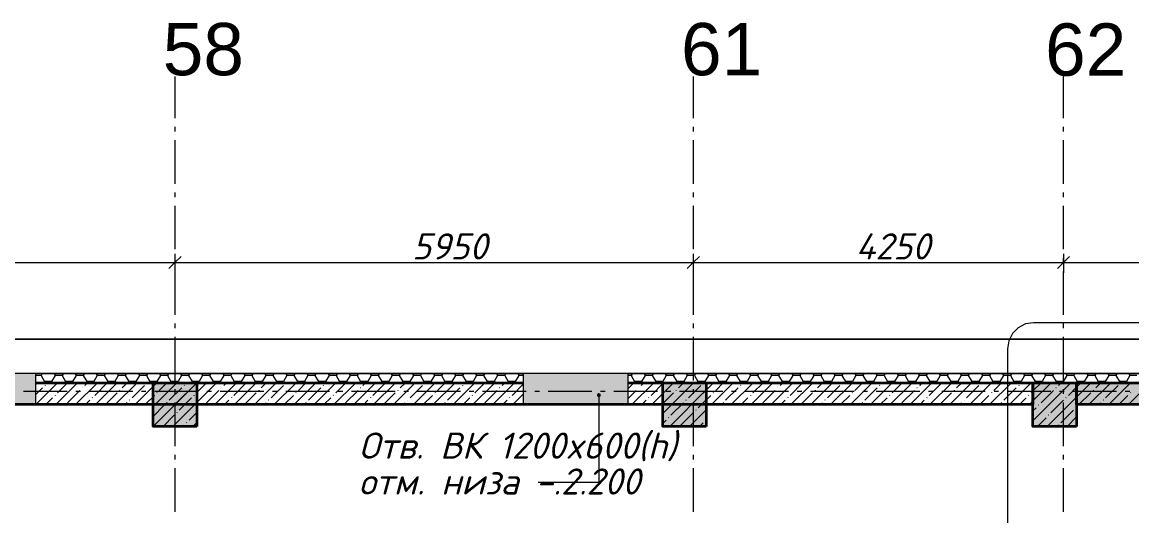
# Model space of a CAD drawing. Header units: millimetres. Extents: x -81576 to 1046824, y -248937 to 691537.
# Drawn here: x 181233 to 193971, y 680914 to 686580 of the extents above; entities that cross this region are included whole.
import ezdxf

# ---------------------------------------------------------------- set-up
doc = ezdxf.new("R2010")
doc.units = ezdxf.units.MM
doc.layers.add('PDF _Геометрия', color=7, linetype='Continuous', true_color=0x1d1d1d)
doc.layers.add('PDF _Сплошная заливка', color=7, linetype='Continuous', true_color=0xffffff)
doc.layers.add('PDF _Текст', color=7, linetype='Continuous')
doc.styles.add('PDF ArialMT', font='arial.ttf')
doc.styles.add('PDF ISOCPEUR Italic', font='isocpeui.ttf')

msp = doc.modelspace()

# ---------------------------------------------------------------- hatches: boundary and pattern name
at = {"layer": 'PDF _Сплошная заливка', "true_color": 0x636466, "transparency": 33554559}
for points in [[(181386, 682191.1), (181386, 682551.1), (180786, 682551.1), (180786, 682191.1)], [(188186, 682191.1), (188186, 682551.1), (186986, 682551.1), (186986, 682191.1)], [(186986, 682441.1), (186986, 682443.1), (181885.9, 682441.1)], [(183236, 681940.8), (183236, 682440.8), (182736, 682440.8), (182736, 681940.8)], [(189086, 681941.1), (189086, 682441.1), (188586, 682441.1), (188586, 681941.1)], [(193336, 681940.8), (193336, 682440.8), (192836, 682440.8), (192836, 681940.8)], [(193336, 682190.8), (201086, 682190.8), (201086, 682440.8), (193336, 682440.8)], [(187851.4, 682324.2), (187829.8, 682311.7), (187829.8, 682286.7), (187851.4, 682274.2), (187873.1, 682286.7), (187873.1, 682311.7)]]:
    msp.add_hatch(color=251, dxfattribs=at).paths.add_polyline_path(points)

# ---------------------------------------------------------------- linework, layer by layer
at = {"layer": 'PDF _Геометрия', "color": 7, "lineweight": 9}
for points in [[(182986, 685956.9), (182986, 685479)], [(188936, 685956.9), (188936, 685479)], [(193186, 685479), (193186, 685956.9)], [(182986, 685379), (182986, 685326.1)], [(188936, 685379), (188936, 685326.1)], [(193186, 685326.1), (193186, 685379)], [(182986, 685226.1), (182986, 684726.1)], [(188936, 685226.1), (188936, 684726.1)], [(193186, 684726.1), (193186, 685226.1)], [(182986, 684626.1), (182986, 684573.2)], [(188936, 684626.1), (188936, 684573.2)], [(193186, 684573.2), (193186, 684626.1)], [(182986, 684473.2), (182986, 683973.2)], [(188936, 684473.2), (188936, 683973.2)], [(193186, 683973.2), (193186, 684473.2)], [(182986, 683921), (182986, 683822), (182986, 683702)], [(188936, 683921), (188936, 683822), (188936, 683702)], [(193186, 683921), (193186, 683822), (193186, 683702)], [(157336, 683822), (162836, 683822), (163336, 683822), (166536, 683822), (168786, 683822), (170886, 683822), (174436, 683822), (174686, 683822), (177586, 683822), (182986, 683822), (188936, 683822), (193186, 683822), (197336, 683822), (201106, 683822)], [(183056, 683892), (182986, 683822), (182916, 683752)], [(182986, 683873.2), (182986, 683820.3)], [(189006, 683892), (188936, 683822), (188866, 683752)], [(188936, 683873.2), (188936, 683820.3)], [(193256, 683892), (193186, 683822), (193116, 683752)], [(193186, 683820.3), (193186, 683873.2)], [(182986, 683720.3), (182986, 683220.3)], [(188936, 683720.3), (188936, 683220.3)], [(193186, 683220.3), (193186, 683720.3)], [(182986, 683120.3), (182986, 683067.4)], [(188936, 683120.3), (188936, 683067.4)], [(193186, 683067.4), (193186, 683120.3)], [(182986, 682967.4), (182986, 682467.4)], [(188936, 682967.4), (188936, 682467.4)], [(193186, 682467.4), (193186, 682967.4)], [(186986, 682443.1), (181386, 682443.1)], [(186986, 682441.1), (181386, 682441.1)], [(201088, 653403.1), (201088, 682443.1), (188186, 682443.1)], [(201086, 653403.1), (201086, 682441.1), (188186, 682441.1)], [(181747.8, 682341.1), (181247.8, 682341.1)], [(181900.8, 682341.1), (181847.8, 682341.1)], [(182500.8, 682341.1), (182000.8, 682341.1)], [(182653.7, 682341.1), (182600.8, 682341.1)], [(183253.7, 682341.1), (182753.7, 682341.1)], [(182986, 682367.4), (182986, 682314.5)], [(183406.6, 682341.1), (183353.7, 682341.1)], [(184006.6, 682341.1), (183506.6, 682341.1)], [(184159.5, 682341.1), (184106.6, 682341.1)], [(184759.5, 682341.1), (184259.5, 682341.1)], [(184912.4, 682341.1), (184859.5, 682341.1)], [(185512.4, 682341.1), (185012.4, 682341.1)], [(185665.4, 682341.1), (185612.4, 682341.1)], [(186265.3, 682341.1), (185765.3, 682341.1)], [(186418.3, 682341.1), (186365.4, 682341.1)], [(187018.3, 682341.1), (186518.3, 682341.1)], [(187171.2, 682341.1), (187118.3, 682341.1)], [(187851.4, 682299.2), (187851.4, 681295.8), (187532.4, 681295.8), (187156.1, 681295.8)], [(187771.2, 682341.1), (187271.2, 682341.1)], [(187924.1, 682341.1), (187871.2, 682341.1)], [(188524.1, 682341.1), (188024.1, 682341.1)], [(188677, 682341.1), (188624.1, 682341.1)], [(189277, 682341.1), (188777, 682341.1)], [(188936, 682367.4), (188936, 682314.5)], [(189429.9, 682341.1), (189377, 682341.1)], [(190029.9, 682341.1), (189529.9, 682341.1)], [(190182.9, 682341.1), (190129.9, 682341.1)], [(190782.9, 682341.1), (190282.9, 682341.1)], [(190935.8, 682341.1), (190882.9, 682341.1)], [(191535.8, 682341.1), (191035.8, 682341.1)], [(191688.7, 682341.1), (191635.8, 682341.1)], [(192288.7, 682341.1), (191788.7, 682341.1)], [(192441.6, 682341.1), (192388.7, 682341.1)], [(193041.6, 682341.1), (192541.6, 682341.1)], [(193194.5, 682341.1), (193141.6, 682341.1)], [(193186, 682314.5), (193186, 682367.4)], [(193794.5, 682341.1), (193294.5, 682341.1)], [(193947.4, 682341.1), (193894.5, 682341.1)], [(182986, 682214.5), (182986, 681714.5)], [(188936, 682214.5), (188936, 681714.5)], [(193186, 681714.5), (193186, 682214.5)], [(182986, 681614.5), (182986, 681561.5)], [(188936, 681614.5), (188936, 681561.5)], [(193186, 681561.5), (193186, 681614.5)], [(182986, 681461.5), (182986, 680961.5)], [(188936, 681461.5), (188936, 680961.5)], [(193186, 680961.5), (193186, 681461.5)]]:
    msp.add_lwpolyline(points, dxfattribs=at)
for points in [[(201757.3, 682830.6), (201742.6, 682923.3), (201700, 683007), (201633.7, 683073.3), (201550, 683115.9), (201457.3, 683130.6), (192842.9, 683130.6), (192750.2, 683115.9), (192666.6, 683073.3), (192600.2, 683007), (192557.6, 682923.3), (192542.9, 682830.6), (192542.9, 678567.2), (192557.6, 678474.5), (192600.2, 678390.8), (192666.6, 678324.5), (192750.2, 678281.9), (192842.9, 678267.2), (201457.3, 678267.2), (201550, 678281.9), (201633.7, 678324.5), (201700, 678390.8), (201742.6, 678474.5), (201757.3, 678567.2)], [(201544, 682941.1), (96896, 682941.1), (96896, 651568.6), (96896, 682941.1)], [(181386, 682191.1), (180786, 682191.1), (180786, 682551.1), (181386, 682551.1)], [(188186, 682551.1), (188186, 682191.1), (186986, 682191.1), (186986, 682551.1)]]:
    msp.add_lwpolyline(points, close=True, dxfattribs=at)
at = {"layer": 'PDF _Геометрия', "color": 7, "lineweight": 13}
for points in [[(97276, 669786.1), (97276, 682551.1), (97386, 682551.1), (201086, 682551.1), (201196, 682551.1), (201196, 637747.2)], [(186986, 682543.1), (181386, 682543.1)], [(201188, 637747.2), (201188, 682543.1), (188186, 682543.1)]]:
    msp.add_lwpolyline(points, dxfattribs=at)
at = {"layer": 'PDF _Геометрия', "lineweight": 9}
for points in [[(181448.8, 682524.3), (181386, 682524.3)], [(181448.7, 682524.3), (181489.1, 682454.5)], [(181459.6, 682543.1), (181448.8, 682524.4)], [(181610.1, 682524.4), (181569.7, 682454.5)], [(181599.2, 682543.1), (181610, 682524.3)], [(181690.7, 682524.3), (181610.1, 682524.3)], [(181701.5, 682543.1), (181690.7, 682524.4)], [(181690.7, 682524.3), (181731, 682454.5)], [(181852, 682524.4), (181811.7, 682454.5)], [(181841.1, 682543.1), (181852, 682524.3)], [(181932.6, 682524.3), (181852, 682524.3)], [(181943.5, 682543.1), (181932.6, 682524.4)], [(181932.6, 682524.3), (181972.9, 682454.5)], [(182093.9, 682524.4), (182053.6, 682454.5)], [(182083.1, 682543.1), (182093.9, 682524.3)], [(182174.6, 682524.3), (182093.9, 682524.3)], [(182185.4, 682543.1), (182174.6, 682524.4)], [(182174.6, 682524.3), (182214.9, 682454.5)], [(182335.9, 682524.4), (182295.5, 682454.5)], [(182325, 682543.1), (182335.8, 682524.3)], [(182416.5, 682524.3), (182335.9, 682524.3)], [(182427.3, 682543.1), (182416.5, 682524.4)], [(182416.5, 682524.3), (182456.8, 682454.5)], [(182577.8, 682524.4), (182537.5, 682454.5)], [(182566.9, 682543.1), (182577.8, 682524.3)], [(182658.4, 682524.3), (182577.8, 682524.3)], [(182669.3, 682543.1), (182658.4, 682524.4)], [(182658.4, 682524.3), (182698.7, 682454.5)], [(182819.7, 682524.4), (182779.4, 682454.5)], [(182808.9, 682543.1), (182819.7, 682524.3)], [(182900.4, 682524.3), (182819.7, 682524.3)], [(182911.2, 682543.1), (182900.4, 682524.4)], [(182900.4, 682524.3), (182940.7, 682454.5)], [(183061.7, 682524.4), (183021.3, 682454.5)], [(183050.8, 682543.1), (183061.6, 682524.3)], [(183142.3, 682524.3), (183061.7, 682524.3)], [(183153.1, 682543.1), (183142.3, 682524.4)], [(183142.3, 682524.3), (183182.6, 682454.5)], [(183303.6, 682524.4), (183263.3, 682454.5)], [(183292.7, 682543.1), (183303.6, 682524.3)], [(183384.3, 682524.3), (183303.6, 682524.3)], [(183395.1, 682543.1), (183384.2, 682524.4)], [(183384.2, 682524.3), (183424.5, 682454.5)], [(183545.5, 682524.4), (183505.2, 682454.5)], [(183534.7, 682543.1), (183545.5, 682524.3)], [(183626.2, 682524.3), (183545.5, 682524.3)], [(183637, 682543.1), (183626.2, 682524.4)], [(183626.2, 682524.3), (183666.5, 682454.5)], [(183787.5, 682524.4), (183747.1, 682454.5)], [(183776.6, 682543.1), (183787.5, 682524.3)], [(183868.1, 682524.3), (183787.5, 682524.3)], [(183878.9, 682543.1), (183868.1, 682524.4)], [(183868.1, 682524.3), (183908.4, 682454.5)], [(184029.4, 682524.4), (183989.1, 682454.5)], [(184018.5, 682543.1), (184029.4, 682524.3)], [(184110.1, 682524.3), (184029.4, 682524.3)], [(184120.9, 682543.1), (184110, 682524.4)], [(184110, 682524.3), (184150.4, 682454.5)], [(184271.3, 682524.4), (184231, 682454.5)], [(184260.5, 682543.1), (184271.3, 682524.3)], [(184352, 682524.3), (184271.3, 682524.3)], [(184362.8, 682543.1), (184352, 682524.4)], [(184352, 682524.3), (184392.3, 682454.5)], [(184513.3, 682524.4), (184473, 682454.5)], [(184502.4, 682543.1), (184513.3, 682524.3)], [(184593.9, 682524.3), (184513.3, 682524.3)], [(184604.8, 682543.1), (184593.9, 682524.4)], [(184593.9, 682524.3), (184634.2, 682454.5)], [(184755.2, 682524.4), (184714.9, 682454.5)], [(184744.4, 682543.1), (184755.2, 682524.3)], [(184835.9, 682524.3), (184755.2, 682524.3)], [(184835.8, 682524.3), (184876.2, 682454.5)], [(184846.7, 682543.1), (184835.9, 682524.4)], [(184997.1, 682524.4), (184956.8, 682454.5)], [(184986.3, 682543.1), (184997.1, 682524.3)], [(185077.8, 682524.3), (184997.2, 682524.3)], [(185088.6, 682543.1), (185077.8, 682524.4)], [(185077.8, 682524.3), (185118.1, 682454.5)], [(185239.1, 682524.4), (185198.8, 682454.5)], [(185228.2, 682543.1), (185239.1, 682524.3)], [(185319.7, 682524.3), (185239.1, 682524.3)], [(185330.6, 682543.1), (185319.7, 682524.4)], [(185319.7, 682524.3), (185360, 682454.5)], [(185481, 682524.4), (185440.7, 682454.5)], [(185470.2, 682543.1), (185481, 682524.3)], [(185561.7, 682524.3), (185481, 682524.3)], [(185561.6, 682524.3), (185602, 682454.5)], [(185572.5, 682543.1), (185561.7, 682524.4)], [(185723, 682524.4), (185682.6, 682454.5)], [(185712.1, 682543.1), (185722.9, 682524.3)], [(185803.6, 682524.3), (185723, 682524.3)], [(185814.4, 682543.1), (185803.6, 682524.4)], [(185803.6, 682524.3), (185843.9, 682454.5)], [(185964.9, 682524.4), (185924.6, 682454.5)], [(185954, 682543.1), (185964.9, 682524.3)], [(186045.5, 682524.3), (185964.9, 682524.3)], [(186056.4, 682543.1), (186045.5, 682524.4)], [(186045.5, 682524.3), (186085.8, 682454.5)], [(186206.8, 682524.4), (186166.5, 682454.5)], [(186196, 682543.1), (186206.8, 682524.3)], [(186287.5, 682524.3), (186206.8, 682524.3)], [(186287.4, 682524.3), (186327.8, 682454.5)], [(186298.3, 682543.1), (186287.5, 682524.4)], [(186448.8, 682524.4), (186408.4, 682454.5)], [(186437.9, 682543.1), (186448.7, 682524.3)], [(186529.4, 682524.3), (186448.8, 682524.3)], [(186540.2, 682543.1), (186529.4, 682524.4)], [(186529.4, 682524.3), (186569.7, 682454.5)], [(186690.7, 682524.4), (186650.4, 682454.5)], [(186679.8, 682543.1), (186690.7, 682524.3)], [(186771.3, 682524.3), (186690.7, 682524.3)], [(186782.2, 682543.1), (186771.3, 682524.4)], [(186771.3, 682524.3), (186811.6, 682454.5)], [(186932.6, 682524.4), (186892.3, 682454.5)], [(186921.8, 682543.1), (186932.6, 682524.3)], [(186986, 682524.3), (186932.6, 682524.3)], [(188223, 682524.3), (188186, 682524.3)], [(188233.8, 682543.1), (188222.9, 682524.4)], [(188222.9, 682524.3), (188263.2, 682454.5)], [(188384.2, 682524.4), (188343.9, 682454.5)], [(188373.4, 682543.1), (188384.2, 682524.3)], [(188464.9, 682524.3), (188384.2, 682524.3)], [(188475.7, 682543.1), (188464.9, 682524.4)], [(188464.9, 682524.3), (188505.2, 682454.5)], [(188626.2, 682524.4), (188585.8, 682454.5)], [(188615.3, 682543.1), (188626.2, 682524.3)], [(188706.8, 682524.3), (188626.2, 682524.3)], [(188717.6, 682543.1), (188706.8, 682524.4)], [(188706.8, 682524.3), (188747.1, 682454.5)], [(188868.1, 682524.4), (188827.8, 682454.5)], [(188857.2, 682543.1), (188868.1, 682524.3)], [(188948.8, 682524.3), (188868.1, 682524.3)], [(188948.7, 682524.3), (188989.1, 682454.5)], [(188959.6, 682543.1), (188948.8, 682524.4)], [(189110, 682524.4), (189069.7, 682454.5)], [(189099.2, 682543.1), (189110, 682524.3)], [(189190.7, 682524.3), (189110, 682524.3)], [(189201.5, 682543.1), (189190.7, 682524.4)], [(189190.7, 682524.3), (189231, 682454.5)], [(189352, 682524.4), (189311.7, 682454.5)], [(189341.1, 682543.1), (189352, 682524.3)], [(189432.6, 682524.3), (189352, 682524.3)], [(189443.5, 682543.1), (189432.6, 682524.4)], [(189432.6, 682524.3), (189472.9, 682454.5)], [(189593.9, 682524.4), (189553.6, 682454.5)], [(189583.1, 682543.1), (189593.9, 682524.3)], [(189674.6, 682524.3), (189593.9, 682524.3)], [(189674.5, 682524.3), (189714.9, 682454.5)], [(189685.4, 682543.1), (189674.6, 682524.4)], [(189835.8, 682524.4), (189795.5, 682454.5)], [(189825, 682543.1), (189835.8, 682524.3)], [(189916.5, 682524.3), (189835.9, 682524.3)], [(189927.3, 682543.1), (189916.5, 682524.4)], [(189916.5, 682524.3), (189956.8, 682454.5)], [(190077.8, 682524.4), (190037.5, 682454.5)], [(190066.9, 682543.1), (190077.8, 682524.3)], [(190158.4, 682524.3), (190077.8, 682524.3)], [(190169.3, 682543.1), (190158.4, 682524.4)], [(190158.4, 682524.3), (190198.7, 682454.5)], [(190319.7, 682524.4), (190279.4, 682454.5)], [(190308.9, 682543.1), (190319.7, 682524.3)], [(190400.4, 682524.3), (190319.7, 682524.3)], [(190400.3, 682524.3), (190440.7, 682454.5)], [(190411.2, 682543.1), (190400.4, 682524.4)], [(190561.7, 682524.4), (190521.3, 682454.5)], [(190550.8, 682543.1), (190561.6, 682524.3)], [(190642.3, 682524.3), (190561.7, 682524.3)], [(190653.1, 682543.1), (190642.3, 682524.4)], [(190642.3, 682524.3), (190682.6, 682454.5)], [(190803.6, 682524.4), (190763.3, 682454.5)], [(190792.7, 682543.1), (190803.6, 682524.3)], [(190884.2, 682524.3), (190803.6, 682524.3)], [(190895.1, 682543.1), (190884.2, 682524.4)], [(190884.2, 682524.3), (190924.5, 682454.5)], [(191045.5, 682524.4), (191005.2, 682454.5)], [(191034.7, 682543.1), (191045.5, 682524.3)], [(191126.2, 682524.3), (191045.5, 682524.3)], [(191137, 682543.1), (191126.2, 682524.4)], [(191126.2, 682524.3), (191166.5, 682454.5)], [(191287.5, 682524.4), (191247.1, 682454.5)], [(191276.6, 682543.1), (191287.4, 682524.3)], [(191368.1, 682524.3), (191287.5, 682524.3)], [(191378.9, 682543.1), (191368.1, 682524.4)], [(191368.1, 682524.3), (191408.4, 682454.5)], [(191529.4, 682524.4), (191489.1, 682454.5)], [(191518.5, 682543.1), (191529.4, 682524.3)], [(191610, 682524.3), (191529.4, 682524.3)], [(191620.9, 682543.1), (191610, 682524.4)], [(191610, 682524.3), (191650.3, 682454.5)], [(191771.3, 682524.4), (191731, 682454.5)], [(191760.5, 682543.1), (191771.3, 682524.3)], [(191852, 682524.3), (191771.3, 682524.3)], [(191862.8, 682543.1), (191852, 682524.4)], [(191852, 682524.3), (191892.3, 682454.5)], [(192013.3, 682524.4), (191972.9, 682454.5)], [(192002.4, 682543.1), (192013.2, 682524.3)], [(192093.9, 682524.3), (192013.3, 682524.3)], [(192104.7, 682543.1), (192093.9, 682524.4)], [(192093.9, 682524.3), (192134.2, 682454.5)], [(192255.2, 682524.4), (192214.9, 682454.5)], [(192244.3, 682543.1), (192255.2, 682524.3)], [(192335.9, 682524.3), (192255.2, 682524.3)], [(192346.7, 682543.1), (192335.8, 682524.4)], [(192335.8, 682524.3), (192376.1, 682454.5)], [(192497.1, 682524.4), (192456.8, 682454.5)], [(192486.3, 682543.1), (192497.1, 682524.3)], [(192577.8, 682524.3), (192497.1, 682524.3)], [(192588.6, 682543.1), (192577.8, 682524.4)], [(192577.8, 682524.3), (192618.1, 682454.5)], [(192739.1, 682524.4), (192698.7, 682454.5)], [(192728.2, 682543.1), (192739.1, 682524.3)], [(192819.7, 682524.3), (192739.1, 682524.3)], [(192830.5, 682543.1), (192819.7, 682524.4)], [(192819.7, 682524.3), (192860, 682454.5)], [(192981, 682524.4), (192940.7, 682454.5)], [(192970.1, 682543.1), (192981, 682524.3)], [(193061.7, 682524.3), (192981, 682524.3)], [(193072.5, 682543.1), (193061.6, 682524.4)], [(193061.6, 682524.3), (193102, 682454.5)], [(193222.9, 682524.4), (193182.6, 682454.5)], [(193212.1, 682543.1), (193222.9, 682524.3)], [(193303.6, 682524.3), (193222.9, 682524.3)], [(193314.4, 682543.1), (193303.6, 682524.4)], [(193303.6, 682524.3), (193343.9, 682454.5)], [(193464.9, 682524.4), (193424.6, 682454.5)], [(193454, 682543.1), (193464.9, 682524.3)], [(193545.5, 682524.3), (193464.9, 682524.3)], [(193556.3, 682543.1), (193545.5, 682524.4)], [(193545.5, 682524.3), (193585.8, 682454.5)], [(193706.8, 682524.4), (193666.5, 682454.5)], [(193695.9, 682543.1), (193706.8, 682524.3)], [(193787.5, 682524.3), (193706.8, 682524.3)], [(193787.4, 682524.3), (193827.8, 682454.5)], [(193798.3, 682543.1), (193787.5, 682524.4)], [(193948.7, 682524.4), (193908.4, 682454.5)], [(193937.9, 682543.1), (193948.7, 682524.3)], [(194029.4, 682524.3), (193948.8, 682524.3)], [(181411.3, 682441.1), (181386, 682415.8)], [(181466.8, 682382.6), (181386, 682301.8)], [(181639.4, 682441.1), (181389.4, 682191.1)], [(181489.1, 682454.5), (181482.5, 682443.1)], [(181569.7, 682454.5), (181489.1, 682454.5)], [(181497.7, 682413.4), (181495.3, 682411.1)], [(181525.3, 682441.1), (181523.8, 682439.6)], [(181569.7, 682454.5), (181576.3, 682443.1)], [(181867.5, 682441.1), (181617.5, 682191.1)], [(181753.4, 682441.1), (181637.9, 682325.5)], [(181731, 682454.5), (181724.4, 682443.1)], [(181811.7, 682454.5), (181731, 682454.5)], [(181811.6, 682454.5), (181818.2, 682443.1)], [(182095.6, 682441.1), (181845.6, 682191.1)], [(181925.3, 682384.9), (181923, 682382.6)], [(181981.5, 682441.1), (181951.5, 682411.1)], [(181973, 682454.5), (181966.4, 682443.1)], [(182053.6, 682454.5), (181973, 682454.5)], [(182053.6, 682454.5), (182060.2, 682443.1)], [(182208.1, 682439.6), (182065.5, 682297)], [(182323.7, 682441.1), (182073.7, 682191.1)], [(182214.9, 682454.5), (182208.3, 682443.1)], [(182295.5, 682454.5), (182214.9, 682454.5)], [(182295.5, 682454.5), (182302.1, 682443.1)], [(182551.8, 682441.1), (182301.8, 682191.1)], [(182437.7, 682441.1), (182379.2, 682382.6)], [(182456.8, 682454.5), (182450.2, 682443.1)], [(182537.5, 682454.5), (182456.8, 682454.5)], [(182635.8, 682411.1), (182493.2, 682268.5)], [(182779.9, 682441.1), (182529.9, 682191.1)], [(182537.5, 682454.5), (182544, 682443.1)], [(182665.8, 682441.1), (182664.3, 682439.6)], [(182698.8, 682454.5), (182692.2, 682443.1)], [(182779.4, 682454.5), (182698.8, 682454.5)], [(182779.5, 682440.8), (182736, 682397.3)], [(183007.6, 682440.8), (182736, 682169.2)], [(183235.7, 682440.8), (182736, 681941.1)], [(183008, 682441.1), (182758, 682191.1)], [(182779.4, 682454.5), (182786, 682443.1)], [(182893.6, 682440.8), (182806.9, 682354), (182893.9, 682441.1)], [(182940.7, 682454.5), (182934.1, 682443.1)], [(183021.3, 682454.5), (182940.7, 682454.5)], [(183236.1, 682441.1), (182986.1, 682191.1)], [(183021.3, 682454.5), (183027.9, 682443.1)], [(183121.7, 682440.8), (183120.5, 682439.6), (183122, 682441.1)], [(183182.6, 682454.5), (183176.1, 682443.1)], [(183263.3, 682454.5), (183182.6, 682454.5)], [(183464.2, 682441.1), (183214.2, 682191.1)], [(183236, 682327), (183234.5, 682325.5), (183350.1, 682441.1)], [(183263.3, 682454.5), (183269.8, 682443.1)], [(183424.6, 682454.5), (183418, 682443.1)], [(183505.2, 682454.5), (183424.6, 682454.5)], [(183692.3, 682441.1), (183442.3, 682191.1)], [(183505.2, 682454.5), (183511.8, 682443.1)], [(183522, 682384.9), (183519.7, 682382.6)], [(183578.2, 682441.1), (183548.2, 682411.1)], [(183666.5, 682454.5), (183659.9, 682443.1)], [(183804.8, 682439.6), (183662.2, 682297)], [(183747.2, 682454.5), (183666.5, 682454.5)], [(183920.4, 682441.1), (183670.4, 682191.1)], [(183747.1, 682454.5), (183753.7, 682443.1)], [(184148.5, 682441.1), (183898.5, 682191.1)], [(183908.4, 682454.5), (183901.9, 682443.1)], [(183989.1, 682454.5), (183908.4, 682454.5)], [(184034.4, 682441.1), (183975.9, 682382.6)], [(183989.1, 682454.5), (183995.6, 682443.1)], [(184232.5, 682411.1), (184089.9, 682268.5)], [(184376.6, 682441.1), (184126.6, 682191.1)], [(184150.4, 682454.5), (184143.8, 682443.1)], [(184231, 682454.5), (184150.4, 682454.5)], [(184231, 682454.5), (184237.6, 682443.1)], [(184262.5, 682441.1), (184261, 682439.6)], [(184604.7, 682441.1), (184354.7, 682191.1)], [(184392.3, 682454.5), (184385.7, 682443.1)], [(184473, 682454.5), (184392.3, 682454.5)], [(184490.6, 682441.1), (184403.6, 682354)], [(184472.9, 682454.5), (184479.5, 682443.1)], [(184660.2, 682382.6), (184517.6, 682240)], [(184832.8, 682441.1), (184582.8, 682191.1)], [(184634.2, 682454.5), (184627.7, 682443.1)], [(184714.9, 682454.5), (184634.2, 682454.5)], [(184691, 682413.4), (184688.7, 682411.1)], [(184714.9, 682454.5), (184721.4, 682443.1)], [(184718.7, 682441.1), (184717.2, 682439.6)], [(185060.9, 682441.1), (184810.9, 682191.1)], [(184946.8, 682441.1), (184831.2, 682325.5)], [(184876.2, 682454.5), (184869.6, 682443.1)], [(184956.8, 682454.5), (184876.2, 682454.5)], [(184956.8, 682454.5), (184963.4, 682443.1)], [(185289, 682441.1), (185039, 682191.1)], [(185118.1, 682454.5), (185111.5, 682443.1)], [(185118.7, 682384.9), (185116.4, 682382.6)], [(185198.8, 682454.5), (185118.1, 682454.5)], [(185174.9, 682441.1), (185144.9, 682411.1)], [(185198.7, 682454.5), (185205.3, 682443.1)], [(185401.5, 682439.6), (185258.9, 682297)], [(185517.1, 682441.1), (185267.1, 682191.1)], [(185360, 682454.5), (185353.5, 682443.1)], [(185440.7, 682454.5), (185360.1, 682454.5)], [(185440.7, 682454.5), (185447.2, 682443.1)], [(185745.2, 682441.1), (185495.2, 682191.1)], [(185631.1, 682441.1), (185572.6, 682382.6)], [(185602, 682454.5), (185595.4, 682443.1)], [(185682.6, 682454.5), (185602, 682454.5)], [(185682.6, 682454.5), (185689.2, 682443.1)], [(185829.2, 682411.1), (185686.6, 682268.5)], [(185973.3, 682441.1), (185723.3, 682191.1)], [(185843.9, 682454.5), (185837.3, 682443.1)], [(185924.6, 682454.5), (185843.9, 682454.5)], [(185859.2, 682441.1), (185857.7, 682439.6)], [(185924.5, 682454.5), (185931.1, 682443.1)], [(186201.4, 682441.1), (185951.4, 682191.1)], [(186087.3, 682441.1), (186000.2, 682354)], [(186085.9, 682454.5), (186079.3, 682443.1)], [(186166.5, 682454.5), (186085.9, 682454.5)], [(186256.9, 682382.6), (186114.3, 682240)], [(186166.5, 682454.5), (186173.1, 682443.1)], [(186429.5, 682441.1), (186179.5, 682191.1)], [(186287.7, 682413.4), (186285.4, 682411.1)], [(186315.4, 682441.1), (186313.9, 682439.6)], [(186327.8, 682454.5), (186321.2, 682443.1)], [(186408.4, 682454.5), (186327.8, 682454.5)], [(186657.6, 682441.1), (186407.6, 682191.1)], [(186408.4, 682454.5), (186415, 682443.1)], [(186543.5, 682441.1), (186427.9, 682325.5)], [(186569.7, 682454.5), (186563.1, 682443.1)], [(186650.4, 682454.5), (186569.7, 682454.5)], [(186885.7, 682441.1), (186635.7, 682191.1)], [(186650.3, 682454.5), (186656.9, 682443.1)], [(186715.4, 682384.9), (186713, 682382.6)], [(186771.6, 682441.1), (186741.6, 682411.1)], [(186811.7, 682454.5), (186805.1, 682443.1)], [(186892.3, 682454.5), (186811.7, 682454.5)], [(186986, 682427.4), (186855.6, 682297)], [(186892.3, 682454.5), (186898.9, 682443.1)], [(188254.3, 682441.1), (188186, 682372.9)], [(188482.4, 682441.1), (188232.4, 682191.1)], [(188263.3, 682454.5), (188256.7, 682443.1)], [(188343.9, 682454.5), (188263.3, 682454.5)], [(188312.1, 682384.9), (188309.7, 682382.6)], [(188368.3, 682441.1), (188338.3, 682411.1)], [(188343.9, 682454.5), (188350.5, 682443.1)], [(188452.3, 682297), (188594.9, 682439.6), (188586, 682430.7)], [(188460.5, 682191.1), (188710.5, 682441.1), (188586, 682316.7)], [(188505.2, 682454.5), (188498.6, 682443.1)], [(188585.9, 682454.5), (188505.2, 682454.5)], [(188585.8, 682454.5), (188592.4, 682443.1)], [(188688.6, 682191.1), (188938.6, 682441.1), (188586, 682088.6)], [(188747.1, 682454.5), (188740.6, 682443.1)], [(188827.8, 682454.5), (188747.1, 682454.5)], [(188827.8, 682454.5), (188834.3, 682443.1)], [(189166.7, 682441.1), (188916.7, 682191.1)], [(188989.1, 682454.5), (188982.5, 682443.1)], [(189069.7, 682454.5), (188989.1, 682454.5)], [(189069.7, 682454.5), (189076.3, 682443.1)], [(189394.8, 682441.1), (189144.8, 682191.1)], [(189280.7, 682441.1), (189193.6, 682354)], [(189231, 682454.5), (189224.4, 682443.1)], [(189311.7, 682454.5), (189231, 682454.5)], [(189450.2, 682382.6), (189307.7, 682240)], [(189311.6, 682454.5), (189318.2, 682443.1)], [(189622.9, 682441.1), (189372.9, 682191.1)], [(189472.9, 682454.5), (189466.4, 682443.1)], [(189553.6, 682454.5), (189473, 682454.5)], [(189481.1, 682413.4), (189478.7, 682411.1)], [(189508.8, 682441.1), (189507.3, 682439.6)], [(189553.6, 682454.5), (189560.1, 682443.1)], [(189850.9, 682441.1), (189600.9, 682191.1)], [(189736.9, 682441.1), (189621.3, 682325.5)], [(189714.9, 682454.5), (189708.3, 682443.1)], [(189795.5, 682454.5), (189714.9, 682454.5)], [(189795.5, 682454.5), (189802.1, 682443.1)], [(190079, 682441.1), (189829, 682191.1)], [(189908.8, 682384.9), (189906.4, 682382.6)], [(189965, 682441.1), (189934.9, 682411.1)], [(189956.8, 682454.5), (189950.2, 682443.1)], [(190037.5, 682454.5), (189956.8, 682454.5)], [(190037.4, 682454.5), (190044, 682443.1)], [(190191.6, 682439.6), (190049, 682297)], [(190307.1, 682441.1), (190057.1, 682191.1)], [(190198.7, 682454.5), (190192.2, 682443.1)], [(190279.4, 682454.5), (190198.8, 682454.5)], [(190279.4, 682454.5), (190285.9, 682443.1)], [(190535.2, 682441.1), (190285.2, 682191.1)], [(190421.2, 682441.1), (190362.6, 682382.6)], [(190440.7, 682454.5), (190434.1, 682443.1)], [(190521.3, 682454.5), (190440.7, 682454.5)], [(190619.2, 682411.1), (190476.7, 682268.5)], [(190763.3, 682441.1), (190513.3, 682191.1)], [(190521.3, 682454.5), (190527.9, 682443.1)], [(190649.3, 682441.1), (190647.8, 682439.6)], [(190682.6, 682454.5), (190676, 682443.1)], [(190763.3, 682454.5), (190682.6, 682454.5)], [(190991.4, 682441.1), (190741.4, 682191.1)], [(190763.2, 682454.5), (190769.8, 682443.1)], [(190877.4, 682441.1), (190790.3, 682354)], [(191046.9, 682382.6), (190904.4, 682240)], [(190924.6, 682454.5), (190918, 682443.1)], [(191005.2, 682454.5), (190924.6, 682454.5)], [(191219.5, 682441.1), (190969.5, 682191.1)], [(191005.2, 682454.5), (191011.8, 682443.1)], [(191077.8, 682413.4), (191075.4, 682411.1)], [(191105.5, 682441.1), (191103.9, 682439.6)], [(191166.5, 682454.5), (191159.9, 682443.1)], [(191247.1, 682454.5), (191166.5, 682454.5)], [(191447.6, 682441.1), (191197.6, 682191.1)], [(191333.6, 682441.1), (191218, 682325.5)], [(191247.1, 682454.5), (191253.7, 682443.1)], [(191408.4, 682454.5), (191401.8, 682443.1)], [(191489.1, 682454.5), (191408.4, 682454.5)], [(191675.7, 682441.1), (191425.7, 682191.1)], [(191489.1, 682454.5), (191495.6, 682443.1)], [(191505.5, 682384.9), (191503.1, 682382.6)], [(191561.7, 682441.1), (191531.6, 682411.1)], [(191650.4, 682454.5), (191643.8, 682443.1)], [(191788.2, 682439.6), (191645.7, 682297)], [(191731, 682454.5), (191650.4, 682454.5)], [(191903.8, 682441.1), (191653.8, 682191.1)], [(191731, 682454.5), (191737.6, 682443.1)], [(192131.9, 682441.1), (191881.9, 682191.1)], [(191892.3, 682454.5), (191885.7, 682443.1)], [(191972.9, 682454.5), (191892.3, 682454.5)], [(192017.9, 682441.1), (191959.3, 682382.6)], [(191972.9, 682454.5), (191979.5, 682443.1)], [(192215.9, 682411.1), (192073.4, 682268.5)], [(192360, 682441.1), (192110, 682191.1)], [(192134.2, 682454.5), (192127.6, 682443.1)], [(192214.9, 682454.5), (192134.2, 682454.5)], [(192214.9, 682454.5), (192221.4, 682443.1)], [(192246, 682441.1), (192244.4, 682439.6)], [(192588.1, 682441.1), (192338.1, 682191.1)], [(192376.2, 682454.5), (192369.6, 682443.1)], [(192456.8, 682454.5), (192376.2, 682454.5)], [(192474.1, 682441.1), (192387, 682354)], [(192456.8, 682454.5), (192463.4, 682443.1)], [(192643.6, 682382.6), (192501.1, 682240)], [(192816.2, 682441.1), (192566.2, 682191.1)], [(192618.1, 682454.5), (192611.5, 682443.1)], [(192698.8, 682454.5), (192618.1, 682454.5)], [(192674.5, 682413.4), (192672.1, 682411.1)], [(192698.7, 682454.5), (192705.3, 682443.1)], [(192702.2, 682441.1), (192700.6, 682439.6)], [(193044, 682440.8), (192836, 682232.8), (192794.3, 682191.1)], [(192929.9, 682440.8), (192836, 682346.9), (192814.7, 682325.5)], [(193272.1, 682440.8), (192836, 682004.7)], [(192860, 682454.5), (192853.5, 682443.1)], [(192940.7, 682454.5), (192860, 682454.5)], [(192940.7, 682454.5), (192947.2, 682443.1)], [(193500.2, 682440.8), (193336, 682276.6), (193000.2, 681940.8)], [(193102, 682454.5), (193095.4, 682443.1)], [(193102.2, 682384.9), (193099.8, 682382.6)], [(193182.6, 682454.5), (193102, 682454.5)], [(193158, 682440.8), (193128.3, 682411.1)], [(193182.6, 682454.5), (193189.2, 682443.1)], [(193384.9, 682439.6), (193336, 682390.7), (193242.4, 682297)], [(193343.9, 682454.5), (193337.3, 682443.1)], [(193424.6, 682454.5), (193343.9, 682454.5)], [(193424.5, 682454.5), (193431.1, 682443.1)], [(193728.3, 682440.8), (193478.3, 682190.8)], [(193614.2, 682440.8), (193556, 682382.6)], [(193585.8, 682454.5), (193579.3, 682443.1)], [(193666.5, 682454.5), (193585.8, 682454.5)], [(193666.5, 682454.5), (193673, 682443.1)], [(193812.6, 682411.1), (193670.1, 682268.5)], [(193956.4, 682440.8), (193706.4, 682190.8)], [(193827.8, 682454.5), (193821.2, 682443.1)], [(193908.4, 682454.5), (193827.8, 682454.5)], [(193842.3, 682440.8), (193841.1, 682439.6)], [(193908.4, 682454.5), (193915, 682443.1)], [(194184.5, 682440.8), (193934.5, 682190.8)], [(181580.8, 682268.5), (181503.4, 682191.1)], [(181611.7, 682299.4), (181609.3, 682297)], [(181894.5, 682354), (181751.9, 682211.5)], [(182039.4, 682270.9), (182037, 682268.5)], [(182322.2, 682325.5), (182187.7, 682191.1)], [(182353, 682356.4), (182350.7, 682354)], [(182643.9, 682191.1), (182749.8, 682297), (182736, 682283.2)], [(183100.1, 682191.1), (183177.5, 682268.5), (183035, 682125.9)], [(183491.2, 682354), (183348.6, 682211.5)], [(183636.1, 682270.9), (183633.7, 682268.5)], [(183918.8, 682325.5), (183784.4, 682191.1)], [(183949.7, 682356.4), (183947.4, 682354)], [(184346.5, 682297), (184240.6, 682191.1)], [(184377.4, 682327.9), (184375, 682325.5)], [(184774.2, 682268.5), (184696.8, 682191.1)], [(184805.1, 682299.4), (184802.7, 682297)], [(185087.8, 682354), (184945.3, 682211.5)], [(185232.8, 682270.9), (185230.4, 682268.5)], [(185515.5, 682325.5), (185381.1, 682191.1)], [(185546.4, 682356.4), (185544, 682354)], [(185943.2, 682297), (185837.3, 682191.1)], [(185974.1, 682327.9), (185971.7, 682325.5)], [(186370.9, 682268.5), (186293.5, 682191.1)], [(186401.8, 682299.4), (186399.4, 682297)], [(186684.5, 682354), (186542, 682211.5)], [(186829.5, 682270.9), (186827.1, 682268.5)], [(186986, 682313.4), (186863.8, 682191.1)], [(188281.2, 682354), (188186, 682258.8)], [(188426.2, 682270.9), (188423.8, 682268.5)], [(188574.5, 682191.1), (188708.9, 682325.5), (188586, 682202.6)], [(189086, 682360.5), (188666.6, 681941.1)], [(189136.6, 682297), (189030.7, 682191.1)], [(189167.5, 682327.9), (189165.1, 682325.5)], [(189564.3, 682268.5), (189486.9, 682191.1)], [(189595.2, 682299.4), (189592.8, 682297)], [(189877.9, 682354), (189735.4, 682211.5)], [(190022.9, 682270.9), (190020.5, 682268.5)], [(190305.6, 682325.5), (190171.2, 682191.1)], [(190336.5, 682356.4), (190334.1, 682354)], [(190733.3, 682297), (190627.4, 682191.1)], [(190764.2, 682327.9), (190761.8, 682325.5)], [(191161, 682268.5), (191083.6, 682191.1)], [(191191.9, 682299.4), (191189.5, 682297)], [(191474.6, 682354), (191332, 682211.5)], [(191619.5, 682270.9), (191617.2, 682268.5)], [(191902.3, 682325.5), (191767.9, 682191.1)], [(191933.2, 682356.4), (191930.8, 682354)], [(192330, 682297), (192224.1, 682191.1)], [(192360.9, 682327.9), (192358.5, 682325.5)], [(192757.7, 682268.5), (192680.3, 682191.1)], [(192788.5, 682299.4), (192786.2, 682297)], [(193071.3, 682354), (192928.7, 682211.5)], [(193216.2, 682270.9), (193213.9, 682268.5)], [(193499, 682325.5), (193364.2, 682190.8)], [(193529.9, 682356.4), (193527.5, 682354)], [(193926.7, 682297), (193820.4, 682190.8)], [(193957.6, 682327.9), (193955.2, 682325.5)], [(182008.5, 682240), (181959.6, 682191.1)], [(182436.2, 682211.5), (182415.8, 682191.1)], [(182467.1, 682242.4), (182464.7, 682240)], [(182863.9, 682183), (182736, 682055.1)], [(183236, 682213), (182963.8, 681940.8)], [(183605.2, 682240), (183556.3, 682191.1)], [(184032.9, 682211.5), (184012.5, 682191.1)], [(184063.8, 682242.4), (184061.4, 682240)], [(184491.5, 682213.9), (184489.1, 682211.5)], [(185201.9, 682240), (185153, 682191.1)], [(185629.6, 682211.5), (185609.2, 682191.1)], [(185660.5, 682242.4), (185658.1, 682240)], [(186088.1, 682213.9), (186085.8, 682211.5)], [(186798.6, 682240), (186749.7, 682191.1)], [(186986, 682199.3), (186977.8, 682191.1)], [(188395.3, 682240), (188346.4, 682191.1)], [(188802.6, 682191.1), (188823, 682211.5), (188680.4, 682068.9)], [(189086, 682132.4), (188894.8, 681941.1)], [(188967.9, 682128.3), (188965.5, 682125.9)], [(189086, 682246.5), (188994, 682154.5)], [(189281.5, 682213.9), (189279.2, 682211.5)], [(189992, 682240), (189943.1, 682191.1)], [(190419.7, 682211.5), (190399.3, 682191.1)], [(190450.5, 682242.4), (190448.2, 682240)], [(190878.2, 682213.9), (190875.8, 682211.5)], [(191588.7, 682240), (191539.8, 682191.1)], [(192016.3, 682211.5), (191996, 682191.1)], [(192047.2, 682242.4), (192044.9, 682240)], [(192474.9, 682213.9), (192472.5, 682211.5)], [(192871.7, 682154.5), (192836, 682118.8)], [(192902.6, 682185.3), (192900.2, 682183)], [(193185.4, 682240), (193042.8, 682097.4)], [(193299.4, 682125.9), (193156.8, 681983.4)], [(193330.3, 682156.8), (193327.9, 682154.5)], [(193613, 682211.5), (193592.3, 682190.8)], [(193643.9, 682242.4), (193641.5, 682240)], [(182977.9, 682068.9), (182849.8, 681940.8)], [(183008.8, 682099.8), (183006.4, 682097.4)], [(183236, 682098.9), (183149, 682011.9)], [(188623.4, 682011.9), (188586, 681974.6)], [(188654.3, 682042.8), (188651.9, 682040.4)], [(188937, 682097.4), (188794.5, 681954.9)], [(189081.9, 682014.3), (189079.6, 682011.9)], [(192985.8, 682040.4), (192886.1, 681940.8)], [(193016.6, 682071.3), (193014.3, 682068.9)], [(193336, 682048.5), (193228.3, 681940.8)], [(183092, 681954.9), (183077.9, 681940.8)], [(183122.9, 681985.8), (183120.5, 681983.4)], [(183236, 681984.9), (183191.9, 681940.8)], [(189051.1, 681983.4), (189008.8, 681941.1)], [(193130.7, 681957.2), (193128.3, 681954.9)]]:
    msp.add_lwpolyline(points, dxfattribs=at)
at = {"layer": 'PDF _Геометрия', "color": 7, "lineweight": 35}
for points in [[(188186, 682441.1), (192836, 682441.1), (192836, 682191.1), (150836, 682191.1)], [(181386, 682441.1), (186986, 682441.1)], [(193086, 678640.8), (193086, 680490.8), (193336, 680490.8), (193336, 678790.8), (200836, 678790.8), (200836, 682190.8), (193336, 682190.8), (193336, 682440.8), (201086, 682440.8), (201086, 682190.8), (201086, 678540.8), (201086, 653403.1)]]:
    msp.add_lwpolyline(points, dxfattribs=at)
for points in [[(183236, 681940.8), (182736, 681940.8), (182736, 682440.8), (183236, 682440.8)], [(189086, 681941.1), (188586, 681941.1), (188586, 682441.1), (189086, 682441.1)], [(193336, 681940.8), (192836, 681940.8), (192836, 682440.8), (193336, 682440.8)]]:
    msp.add_lwpolyline(points, close=True, dxfattribs=at)
at = {"layer": 'PDF _Геометрия', "lineweight": 9}
for points in [[(182920.9, 682240), (183063.5, 682382.6)], [(183092, 682411.1), (183094.4, 682413.4)], [(188765.9, 682382.6), (188824.5, 682441.1)], [(188880, 682268.5), (189022.6, 682411.1)], [(189051.1, 682439.6), (189052.6, 682441.1)], [(182778.3, 682325.5), (182780.7, 682327.9)], [(183206, 682297), (183208.4, 682299.4)], [(188737.4, 682354), (188739.8, 682356.4)], [(182892.4, 682211.5), (182894.8, 682213.9)], [(188851.5, 682240), (188853.8, 682242.4)]]:
    msp.add_lwpolyline(points, close=True, dxfattribs=at)

# ---------------------------------------------------------------- texts
at = {"layer": 'PDF _Текст', "attachment_point": 4}
for s, insert, char_height, style in [('58', (182845.8, 686266.6), 600, 'PDF ArialMT'), ('61', (188795.8, 686266.6), 600, 'PDF ArialMT'), ('62', (192975.3, 686261.4), 600, 'PDF ArialMT'), ('5950', (185708.2, 684006.7), 300, 'PDF ISOCPEUR Italic'), ('4250', (190800.5, 684006.7), 300, 'PDF ISOCPEUR Italic'), ('Отв. ВК 1200x600(h)', (185096.3, 681705.3), 300, 'PDF ISOCPEUR Italic'), ('отм. низа -.2.200', (185096.3, 681308.4), 300, 'PDF ISOCPEUR Italic')]:
    msp.add_mtext(s, dxfattribs=dict(at, insert=insert, char_height=char_height, style=style))

doc.saveas('drawing.dxf')
